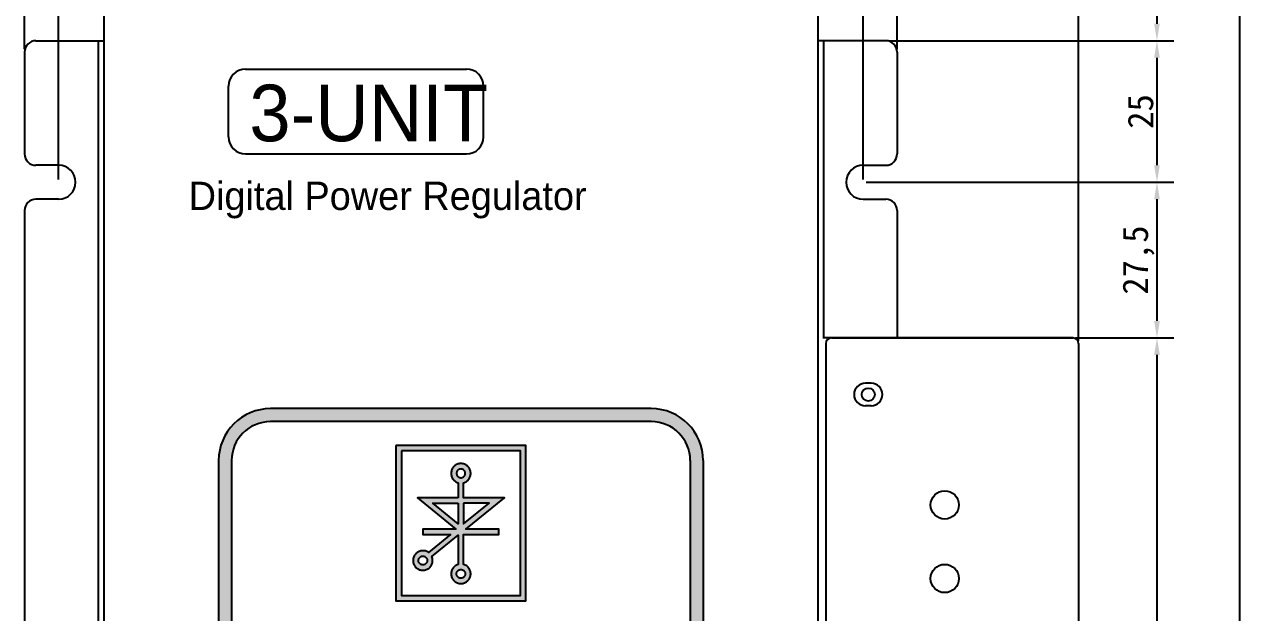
# Model space of a CAD drawing. Header units: millimetres. Extents: x 509 to 2769, y 363 to 1089.
# Drawn here: x 1972.2 to 2189.6, y 717.6 to 821.4 of the extents above; entities that cross this region are included whole.
import ezdxf

# ---------------------------------------------------------------- set-up
doc = ezdxf.new("R2010")
doc.units = ezdxf.units.MM
for name, color, linetype in [('CASE BRACKET', 7, 'Continuous'), ('CASE COVER', 7, 'Continuous'), ('PCB BODY', 7, 'Continuous'), ('PCB COVER', 7, 'Continuous')]:
    doc.layers.add(name, color=color, linetype=linetype)
doc.dimstyles.new('ISO-25', dxfattribs={"dimtxt": 4.5, "dimasz": 3, "dimexe": 3, "dimexo": 0.5, "dimtad": 1, "dimtxsty": 'Standard', "dimcen": 2.5, "dimclrd": 6, "dimclre": 6, "dimclrt": 1, "dimadec": 0, "dimazin": 0, "dimtfac": 1, "dimtmove": 0, "dimatfit": 3, "dimfxl": 3, "dimarcsym": 0})

# ---------------------------------------------------------------- blocks, each defined once
blk = doc.blocks.new('*D19')
at = {"color": 6, "lineweight": -2, "transparency": 16777216}
for p, q in [((2112.75, 858.55), (2189.65, 858.55)), ((2186.65, 855.55), (2186.65, 531.55)), ((2124.75, 528.55), (2189.65, 528.55))]:
    blk.add_line(p, q, dxfattribs=at)
at = {"color": 6, "transparency": 16777216}
for points in [[(2186.15, 855.55), (2187.15, 855.55), (2186.65, 858.55)], [(2186.15, 531.55), (2187.15, 531.55), (2186.65, 528.55)]]:
    blk.add_solid(points, dxfattribs=at)
at = {"layer": 'Defpoints', "color": 0, "transparency": 16777216}
for p in [(2112.25, 858.55), (2124.25, 528.55), (2186.65, 528.55)]:
    blk.add_point(p, dxfattribs=at)
at = {"color": 1, "transparency": 16777216, "insert": (2183.77, 693.55), "char_height": 4.5, "attachment_point": 5, "rotation": 90}
blk.add_mtext('330', dxfattribs=at)
blk = doc.blocks.new('*D20')
at = {"color": 6, "lineweight": -2, "transparency": 16777216}
for p, q in [((2112.75, 858.55), (2175.1, 858.55)), ((2172.1, 855.55), (2172.1, 821.55)), ((2124.75, 818.55), (2175.1, 818.55))]:
    blk.add_line(p, q, dxfattribs=at)
at = {"color": 6, "transparency": 16777216}
for points in [[(2171.6, 855.55), (2172.6, 855.55), (2172.1, 858.55)], [(2171.6, 821.55), (2172.6, 821.55), (2172.1, 818.55)]]:
    blk.add_solid(points, dxfattribs=at)
at = {"layer": 'Defpoints', "color": 0, "transparency": 16777216}
for p in [(2112.25, 858.55), (2124.25, 818.55), (2172.1, 818.55)]:
    blk.add_point(p, dxfattribs=at)
at = {"color": 1, "transparency": 16777216, "insert": (2169.22, 838.55), "char_height": 4.5, "attachment_point": 5, "rotation": 90}
blk.add_mtext('40', dxfattribs=at)
blk = doc.blocks.new('*D21')
at = {"color": 6, "lineweight": -2, "transparency": 16777216}
for p, q in [((2124.75, 818.55), (2175.1, 818.55)), ((2172.1, 815.55), (2172.1, 796.55)), ((2120.75, 793.55), (2175.1, 793.55))]:
    blk.add_line(p, q, dxfattribs=at)
at = {"color": 6, "transparency": 16777216}
for points in [[(2171.6, 815.55), (2172.6, 815.55), (2172.1, 818.55)], [(2171.6, 796.55), (2172.6, 796.55), (2172.1, 793.55)]]:
    blk.add_solid(points, dxfattribs=at)
at = {"layer": 'Defpoints', "color": 0, "transparency": 16777216}
for p in [(2124.25, 818.55), (2120.25, 793.55), (2172.1, 793.55)]:
    blk.add_point(p, dxfattribs=at)
at = {"color": 1, "transparency": 16777216, "insert": (2169.22, 806.05), "char_height": 4.5, "attachment_point": 5, "rotation": 90}
blk.add_mtext('25', dxfattribs=at)
blk = doc.blocks.new('*D22')
at = {"color": 6, "lineweight": -2, "transparency": 16777216}
for p, q in [((2120.75, 793.55), (2175.1, 793.55)), ((2172.1, 790.55), (2172.1, 769.05)), ((2157.75, 766.05), (2175.1, 766.05))]:
    blk.add_line(p, q, dxfattribs=at)
at = {"color": 6, "transparency": 16777216}
for points in [[(2171.6, 790.55), (2172.6, 790.55), (2172.1, 793.55)], [(2171.6, 769.05), (2172.6, 769.05), (2172.1, 766.05)]]:
    blk.add_solid(points, dxfattribs=at)
at = {"layer": 'Defpoints', "color": 0, "transparency": 16777216}
for p in [(2120.25, 793.55), (2157.25, 766.05), (2172.1, 766.05)]:
    blk.add_point(p, dxfattribs=at)
at = {"color": 1, "transparency": 16777216, "insert": (2168.85, 779.8), "char_height": 4.5, "attachment_point": 5, "rotation": 90}
blk.add_mtext('27,5', dxfattribs=at)
blk = doc.blocks.new('*D23')
at = {"color": 6, "lineweight": -2, "transparency": 16777216}
for p, q in [((2157.75, 766.05), (2175.1, 766.05)), ((2172.1, 763.05), (2172.1, 584.05)), ((2157.75, 581.05), (2175.1, 581.05))]:
    blk.add_line(p, q, dxfattribs=at)
at = {"color": 6, "transparency": 16777216}
for points in [[(2171.6, 763.05), (2172.6, 763.05), (2172.1, 766.05)], [(2171.6, 584.05), (2172.6, 584.05), (2172.1, 581.05)]]:
    blk.add_solid(points, dxfattribs=at)
at = {"layer": 'Defpoints', "color": 0, "transparency": 16777216}
for p in [(2157.25, 766.05), (2157.25, 581.05), (2172.1, 581.05)]:
    blk.add_point(p, dxfattribs=at)
at = {"color": 1, "transparency": 16777216, "insert": (2169.22, 673.55), "char_height": 4.5, "attachment_point": 5, "rotation": 90}
blk.add_mtext('185', dxfattribs=at)
blk = doc.blocks.new('*D27')
at = {"color": 6, "lineweight": -2, "transparency": 16777216}
for p, q in [((1978.25, 794.05), (1978.25, 889.78)), ((2120.25, 794.05), (2120.25, 889.78)), ((1981.25, 886.78), (2117.25, 886.78))]:
    blk.add_line(p, q, dxfattribs=at)
at = {"color": 6, "transparency": 16777216}
for points in [[(1981.25, 887.28), (1981.25, 886.28), (1978.25, 886.78)], [(2117.25, 887.28), (2117.25, 886.28), (2120.25, 886.78)]]:
    blk.add_solid(points, dxfattribs=at)
at = {"layer": 'Defpoints', "color": 0, "transparency": 16777216}
for p in [(2120.25, 886.78), (1978.25, 793.55), (2120.25, 793.55)]:
    blk.add_point(p, dxfattribs=at)
at = {"color": 1, "transparency": 16777216, "insert": (2049.25, 889.65), "char_height": 4.5, "attachment_point": 5}
blk.add_mtext('142', dxfattribs=at)
blk = doc.blocks.new('*D28')
at = {"color": 6, "lineweight": -2, "transparency": 16777216}
for p, q in [((1972.25, 817.05), (1972.25, 901.71)), ((2126.25, 817.05), (2126.25, 901.71)), ((1975.25, 898.71), (2123.25, 898.71))]:
    blk.add_line(p, q, dxfattribs=at)
at = {"color": 6, "transparency": 16777216}
for points in [[(1975.25, 899.21), (1975.25, 898.21), (1972.25, 898.71)], [(2123.25, 899.21), (2123.25, 898.21), (2126.25, 898.71)]]:
    blk.add_solid(points, dxfattribs=at)
at = {"layer": 'Defpoints', "color": 0, "transparency": 16777216}
for p in [(2126.25, 898.71), (1972.25, 816.55), (2126.25, 816.55)]:
    blk.add_point(p, dxfattribs=at)
at = {"color": 1, "transparency": 16777216, "insert": (2049.25, 901.59), "char_height": 4.5, "attachment_point": 5}
blk.add_mtext('154', dxfattribs=at)
blk = doc.blocks.new('*D29')
at = {"color": 6, "lineweight": -2, "transparency": 16777216}
for p, q in [((1972.25, 902.21), (1972.25, 914.61)), ((2158.25, 765.55), (2158.25, 914.61)), ((1975.25, 911.61), (2155.25, 911.61))]:
    blk.add_line(p, q, dxfattribs=at)
at = {"color": 6, "transparency": 16777216}
for points in [[(1975.25, 912.11), (1975.25, 911.11), (1972.25, 911.61)], [(2155.25, 912.11), (2155.25, 911.11), (2158.25, 911.61)]]:
    blk.add_solid(points, dxfattribs=at)
at = {"layer": 'Defpoints', "color": 0, "transparency": 16777216}
for p in [(2158.25, 911.61), (1972.25, 901.71), (2158.25, 765.05)]:
    blk.add_point(p, dxfattribs=at)
at = {"color": 1, "transparency": 16777216, "insert": (2065.25, 914.49), "char_height": 4.5, "attachment_point": 5}
blk.add_mtext('186', dxfattribs=at)

msp = doc.modelspace()

# ---------------------------------------------------------------- hatches: boundary and pattern name
h = msp.add_hatch(color=256)
h.set_gradient(color1=(255, 255, 255), one_color=1, tint=1)
h.paths.add_polyline_path([(2092.01, 744.386, 0.4142136), (2082.847, 753.549), (2015.648, 753.549, 0.4142136), (2006.484, 744.386), (2006.484, 594.714, 0.4142136), (2015.648, 585.55), (2082.847, 585.55, 0.4142136), (2092.01, 594.714)])
h.paths.add_polyline_path([(2089.719, 594.714, -0.4142136), (2082.847, 587.841), (2015.648, 587.841, -0.4142136), (2008.775, 594.714), (2008.775, 744.386, -0.4142136), (2015.648, 751.259), (2082.847, 751.259, -0.4142136), (2089.719, 744.386)], flags=16)
h = msp.add_hatch(color=256)
h.dxf.hatch_style = 1
h.set_gradient(color1=(255, 255, 255), tint=1)
h.paths.add_polyline_path([(2037.789, 747.057), (2037.789, 719.569), (2060.705, 719.569), (2060.705, 747.057)])
h.paths.add_polyline_path([(2038.749, 746.098), (2038.749, 720.528), (2059.745, 720.528), (2059.745, 746.098)], flags=16)
h.paths.add_polyline_path([(2049.727, 737.803), (2056.925, 737.803), (2050.133, 732.285), (2055.965, 732.285), (2055.965, 731.325), (2049.727, 731.325), (2049.727, 726.029), (2050.494, 725.77), (2051.127, 724.442), (2050.601, 723.07), (2049.247, 722.483), (2047.893, 723.07), (2047.367, 724.442), (2048, 725.77), (2048.767, 726.029), (2048.767, 731.175), (2044.124, 727.402), (2044.406, 726.643), (2043.775, 725.314), (2042.377, 724.857), (2041.069, 725.538), (2040.67, 726.959), (2041.404, 728.233), (2042.833, 728.578), (2043.518, 728.147), (2047.43, 731.325), (2042.529, 731.325), (2042.529, 732.285), (2048.361, 732.285), (2041.57, 737.803), (2048.767, 737.803), (2048.767, 740.459), (2048, 740.719), (2047.367, 742.046), (2047.893, 743.419), (2049.247, 744.005), (2050.601, 743.419), (2051.127, 742.046), (2050.494, 740.719), (2049.727, 740.459)], flags=0)
h.paths.add_polyline_path([(2050.166, 741.638), (2048.857, 741.159), (2048.251, 742.417), (2049.445, 743.142), (2050.282, 742.022), (2049.247, 741.082), (2048.212, 742.022), (2049.049, 743.142), (2050.244, 742.417), (2049.638, 741.159), (2048.328, 741.638), (2048.675, 742.987), (2050.051, 742.777), (2049.981, 741.388), (2048.591, 741.318), (2048.381, 742.694), (2049.73, 743.04), (2050.21, 741.731), (2048.952, 741.125), (2048.227, 742.319), (2049.346, 743.157), (2050.287, 742.122), (2049.346, 741.086), (2048.227, 741.924), (2048.952, 743.118), (2050.21, 742.512), (2049.73, 741.203), (2048.381, 741.549), (2048.591, 742.925), (2049.981, 742.855), (2050.051, 741.466), (2048.675, 741.256), (2048.328, 742.605), (2049.638, 743.084), (2050.244, 741.826), (2049.049, 741.101), (2048.212, 742.221), (2049.247, 743.161), (2050.282, 742.221), (2049.445, 741.101), (2048.251, 741.826), (2048.857, 743.084), (2050.166, 742.605), (2049.819, 741.256), (2048.444, 741.466), (2048.514, 742.855), (2049.903, 742.925), (2050.113, 741.549), (2048.764, 741.203), (2048.285, 742.512), (2049.542, 743.118), (2050.268, 741.924), (2049.148, 741.086), (2048.207, 742.122), (2049.148, 743.157), (2050.268, 742.319), (2049.542, 741.125), (2048.285, 741.731), (2048.764, 743.04), (2050.113, 742.694), (2049.903, 741.318), (2048.514, 741.388), (2048.444, 742.777), (2049.819, 742.987)], flags=0)
h.paths.add_polyline_path([(2054.222, 736.843), (2049.727, 733.191), (2049.727, 736.843)], flags=0)
h.paths.add_polyline_path([(2048.767, 736.843), (2048.767, 733.191), (2044.273, 736.843)], flags=0)
h.paths.add_polyline_path([(2043.524, 727.03), (2042.93, 725.767), (2041.614, 726.236), (2041.955, 727.592), (2043.338, 727.382), (2043.261, 725.985), (2041.863, 725.929), (2041.673, 727.313), (2043.032, 727.636), (2043.485, 726.318), (2042.22, 725.736), (2041.515, 726.936), (2042.638, 727.758), (2043.568, 726.724), (2042.633, 725.693), (2041.513, 726.522), (2042.227, 727.72), (2043.49, 727.125), (2043.021, 725.809), (2041.665, 726.15), (2041.875, 727.533), (2043.272, 727.456), (2043.328, 726.059), (2041.944, 725.869), (2041.621, 727.227), (2042.939, 727.681), (2043.521, 726.415), (2042.321, 725.71), (2041.499, 726.833), (2042.533, 727.763), (2043.564, 726.828), (2042.735, 725.708), (2041.537, 726.422), (2042.132, 727.686), (2043.448, 727.216), (2043.107, 725.86), (2041.724, 726.07), (2041.801, 727.467), (2043.198, 727.523), (2043.388, 726.139), (2042.03, 725.816), (2041.576, 727.135), (2042.842, 727.716), (2043.547, 726.516), (2042.424, 725.694), (2041.494, 726.728), (2042.429, 727.759), (2043.549, 726.931), (2042.835, 725.733), (2041.571, 726.327), (2042.041, 727.643), (2043.397, 727.302), (2043.187, 725.919), (2041.79, 725.996), (2041.734, 727.394), (2043.118, 727.584), (2043.441, 726.225), (2042.122, 725.772), (2041.541, 727.037), (2042.741, 727.742), (2043.563, 726.619), (2042.529, 725.689), (2041.498, 726.624), (2042.326, 727.744)], flags=0)
h.paths.add_polyline_path([(2050.287, 724.367), (2049.346, 723.332), (2048.227, 724.169), (2048.952, 725.364), (2050.21, 724.758), (2049.73, 723.448), (2048.381, 723.795), (2048.591, 725.171), (2049.981, 725.101), (2050.051, 723.711), (2048.675, 723.501), (2048.328, 724.85), (2049.638, 725.33), (2050.244, 724.072), (2049.049, 723.347), (2048.212, 724.466), (2049.247, 725.407), (2050.282, 724.466), (2049.445, 723.347), (2048.251, 724.072), (2048.857, 725.33), (2050.166, 724.85), (2049.819, 723.501), (2048.444, 723.711), (2048.514, 725.101), (2049.903, 725.171), (2050.113, 723.795), (2048.764, 723.448), (2048.285, 724.758), (2049.542, 725.364), (2050.268, 724.169), (2049.148, 723.332), (2048.207, 724.367), (2049.148, 725.402), (2050.268, 724.565), (2049.542, 723.371), (2048.285, 723.977), (2048.764, 725.286), (2050.113, 724.939), (2049.903, 723.564), (2048.514, 723.634), (2048.444, 725.023), (2049.819, 725.233), (2050.166, 723.884), (2048.857, 723.405), (2048.251, 724.662), (2049.445, 725.388), (2050.282, 724.268), (2049.247, 723.327), (2048.212, 724.268), (2049.049, 725.388), (2050.244, 724.662), (2049.638, 723.405), (2048.328, 723.884), (2048.675, 725.233), (2050.051, 725.023), (2049.981, 723.634), (2048.591, 723.564), (2048.381, 724.939), (2049.73, 725.286), (2050.21, 723.977), (2048.952, 723.371), (2048.227, 724.565), (2049.346, 725.402)], flags=0)
h = msp.add_hatch(color=256)
h.dxf.hatch_style = 1
h.paths.add_polyline_path([(2050.133, 732.285), (2056.925, 737.803), (2049.727, 737.803), (2049.727, 740.459), (2049.879, 740.511), (2050.022, 740.574), (2050.158, 740.65), (2050.286, 740.737), (2050.404, 740.834), (2050.512, 740.94), (2050.611, 741.055), (2050.699, 741.178), (2050.775, 741.309), (2050.841, 741.445), (2050.894, 741.588), (2050.934, 741.735), (2050.962, 741.887), (2050.976, 742.041), (2050.976, 742.199), (2050.961, 742.358), (2050.932, 742.516), (2050.889, 742.668), (2050.833, 742.814), (2050.765, 742.953), (2050.685, 743.084), (2050.595, 743.207), (2050.494, 743.321), (2050.384, 743.426), (2050.265, 743.521), (2050.138, 743.605), (2050.004, 743.678), (2049.863, 743.739), (2049.716, 743.787), (2049.564, 743.823), (2049.408, 743.844), (2049.247, 743.852), (2049.087, 743.844), (2048.93, 743.823), (2048.778, 743.787), (2048.631, 743.739), (2048.491, 743.678), (2048.356, 743.605), (2048.229, 743.521), (2048.11, 743.426), (2048, 743.321), (2047.9, 743.207), (2047.809, 743.084), (2047.729, 742.953), (2047.661, 742.814), (2047.605, 742.668), (2047.563, 742.516), (2047.533, 742.358), (2047.519, 742.199), (2047.519, 742.041), (2047.533, 741.887), (2047.56, 741.735), (2047.601, 741.588), (2047.654, 741.445), (2047.719, 741.309), (2047.796, 741.178), (2047.884, 741.055), (2047.982, 740.94), (2048.091, 740.834), (2048.209, 740.737), (2048.336, 740.65), (2048.472, 740.574), (2048.616, 740.511), (2048.767, 740.459), (2048.767, 737.803), (2041.57, 737.803), (2048.361, 732.285), (2042.529, 732.285), (2042.529, 731.325), (2047.43, 731.325), (2043.518, 728.147), (2043.383, 728.232), (2043.243, 728.303), (2043.098, 728.361), (2042.951, 728.405), (2042.801, 728.436), (2042.65, 728.453), (2042.499, 728.457), (2042.348, 728.447), (2042.198, 728.425), (2042.051, 728.389), (2041.907, 728.341), (2041.767, 728.279), (2041.632, 728.205), (2041.503, 728.118), (2041.381, 728.019), (2041.266, 727.907), (2041.162, 727.785), (2041.071, 727.656), (2040.993, 727.52), (2040.929, 727.38), (2040.877, 727.235), (2040.839, 727.088), (2040.814, 726.937), (2040.802, 726.786), (2040.803, 726.634), (2040.818, 726.482), (2040.846, 726.332), (2040.887, 726.184), (2040.942, 726.04), (2041.011, 725.899), (2041.093, 725.764), (2041.188, 725.635), (2041.295, 725.515), (2041.41, 725.407), (2041.534, 725.312), (2041.664, 725.228), (2041.8, 725.158), (2041.941, 725.099), (2042.087, 725.054), (2042.235, 725.021), (2042.386, 725.002), (2042.538, 724.996), (2042.691, 725.003), (2042.843, 725.024), (2042.993, 725.059), (2043.142, 725.107), (2043.287, 725.17), (2043.428, 725.247), (2043.561, 725.336), (2043.683, 725.435), (2043.794, 725.544), (2043.895, 725.66), (2043.983, 725.785), (2044.06, 725.916), (2044.125, 726.053), (2044.178, 726.194), (2044.218, 726.34), (2044.245, 726.489), (2044.26, 726.641), (2044.26, 726.793), (2044.247, 726.947), (2044.22, 727.1), (2044.179, 727.252), (2044.124, 727.402), (2048.767, 731.175), (2048.767, 726.029), (2048.616, 725.978), (2048.472, 725.914), (2048.336, 725.839), (2048.209, 725.752), (2048.091, 725.655), (2047.982, 725.549), (2047.884, 725.433), (2047.796, 725.31), (2047.719, 725.18), (2047.654, 725.043), (2047.601, 724.901), (2047.56, 724.754), (2047.533, 724.602), (2047.519, 724.447), (2047.519, 724.29), (2047.533, 724.131), (2047.563, 723.973), (2047.605, 723.821), (2047.661, 723.675), (2047.729, 723.536), (2047.809, 723.405), (2047.9, 723.282), (2048, 723.168), (2048.11, 723.063), (2048.229, 722.968), (2048.356, 722.884), (2048.491, 722.811), (2048.631, 722.75), (2048.778, 722.702), (2048.93, 722.666), (2049.087, 722.644), (2049.247, 722.637), (2049.408, 722.644), (2049.564, 722.666), (2049.716, 722.702), (2049.863, 722.75), (2050.004, 722.811), (2050.138, 722.884), (2050.265, 722.968), (2050.384, 723.063), (2050.494, 723.168), (2050.595, 723.282), (2050.685, 723.405), (2050.765, 723.536), (2050.833, 723.675), (2050.889, 723.821), (2050.932, 723.973), (2050.961, 724.131), (2050.976, 724.29), (2050.976, 724.447), (2050.962, 724.602), (2050.934, 724.754), (2050.894, 724.901), (2050.841, 725.043), (2050.775, 725.18), (2050.699, 725.31), (2050.611, 725.433), (2050.512, 725.549), (2050.404, 725.655), (2050.286, 725.752), (2050.158, 725.839), (2050.022, 725.914), (2049.879, 725.978), (2049.727, 726.029), (2049.727, 731.325), (2055.965, 731.325), (2055.965, 732.285)])
h.paths.add_polyline_path([(2049.727, 733.191), (2049.727, 736.843), (2054.222, 736.843)], flags=16)
h.paths.add_polyline_path([(2048.767, 733.191), (2044.273, 736.843), (2048.767, 736.843)], flags=16)
h.paths.add_polyline_path([(2049.247, 725.138), (2049.326, 725.134), (2049.402, 725.122), (2049.476, 725.103), (2049.547, 725.077), (2049.614, 725.045), (2049.678, 725.006), (2049.737, 724.962), (2049.792, 724.912), (2049.842, 724.857), (2049.886, 724.798), (2049.925, 724.734), (2049.957, 724.667), (2049.983, 724.596), (2050.002, 724.522), (2050.014, 724.446), (2050.018, 724.367), (2050.014, 724.288), (2050.002, 724.212), (2049.983, 724.138), (2049.957, 724.067), (2049.925, 724), (2049.886, 723.936), (2049.842, 723.877), (2049.792, 723.822), (2049.737, 723.773), (2049.678, 723.728), (2049.614, 723.69), (2049.547, 723.657), (2049.476, 723.631), (2049.402, 723.612), (2049.326, 723.601), (2049.247, 723.597), (2049.168, 723.601), (2049.092, 723.612), (2049.018, 723.631), (2048.947, 723.657), (2048.88, 723.69), (2048.816, 723.728), (2048.757, 723.773), (2048.702, 723.822), (2048.653, 723.877), (2048.608, 723.936), (2048.57, 724), (2048.537, 724.067), (2048.511, 724.138), (2048.492, 724.212), (2048.481, 724.288), (2048.477, 724.367), (2048.481, 724.446), (2048.492, 724.522), (2048.511, 724.596), (2048.537, 724.667), (2048.57, 724.734), (2048.608, 724.798), (2048.653, 724.857), (2048.702, 724.912), (2048.757, 724.962), (2048.816, 725.006), (2048.88, 725.045), (2048.947, 725.077), (2049.018, 725.103), (2049.092, 725.122), (2049.168, 725.134)], flags=16)
h.paths.add_polyline_path([(2043.129, 727.212), (2043.175, 727.148), (2043.215, 727.082), (2043.246, 727.012), (2043.271, 726.941), (2043.288, 726.868), (2043.298, 726.795), (2043.301, 726.721), (2043.297, 726.647), (2043.286, 726.574), (2043.268, 726.502), (2043.243, 726.432), (2043.211, 726.364), (2043.173, 726.3), (2043.127, 726.238), (2043.075, 726.181), (2043.017, 726.128), (2042.953, 726.082), (2042.886, 726.042), (2042.817, 726.011), (2042.746, 725.986), (2042.673, 725.969), (2042.599, 725.959), (2042.525, 725.956), (2042.452, 725.96), (2042.378, 725.971), (2042.307, 725.989), (2042.237, 726.014), (2042.169, 726.046), (2042.104, 726.084), (2042.043, 726.13), (2041.986, 726.182), (2041.933, 726.24), (2041.886, 726.304), (2041.847, 726.371), (2041.815, 726.44), (2041.791, 726.511), (2041.774, 726.584), (2041.763, 726.658), (2041.76, 726.732), (2041.765, 726.805), (2041.776, 726.878), (2041.794, 726.95), (2041.819, 727.02), (2041.85, 727.088), (2041.889, 727.153), (2041.934, 727.214), (2041.986, 727.271), (2042.045, 727.324), (2042.109, 727.371), (2042.175, 727.41), (2042.245, 727.442), (2042.316, 727.466), (2042.389, 727.483), (2042.462, 727.494), (2042.536, 727.497), (2042.61, 727.492), (2042.683, 727.481), (2042.755, 727.463), (2042.825, 727.438), (2042.893, 727.407), (2042.957, 727.368), (2043.019, 727.323), (2043.076, 727.271)], flags=16)
h.paths.add_polyline_path([(2049.247, 741.351), (2049.168, 741.355), (2049.092, 741.367), (2049.018, 741.386), (2048.947, 741.412), (2048.88, 741.444), (2048.816, 741.483), (2048.757, 741.527), (2048.702, 741.577), (2048.653, 741.631), (2048.608, 741.691), (2048.57, 741.754), (2048.537, 741.822), (2048.511, 741.892), (2048.492, 741.966), (2048.481, 742.043), (2048.477, 742.122), (2048.481, 742.2), (2048.492, 742.277), (2048.511, 742.351), (2048.537, 742.421), (2048.57, 742.489), (2048.608, 742.552), (2048.653, 742.612), (2048.702, 742.666), (2048.757, 742.716), (2048.816, 742.76), (2048.88, 742.799), (2048.947, 742.831), (2049.018, 742.857), (2049.092, 742.876), (2049.168, 742.888), (2049.247, 742.892), (2049.326, 742.888), (2049.402, 742.876), (2049.476, 742.857), (2049.547, 742.831), (2049.614, 742.799), (2049.678, 742.76), (2049.737, 742.716), (2049.792, 742.666), (2049.842, 742.612), (2049.886, 742.552), (2049.925, 742.489), (2049.957, 742.421), (2049.983, 742.351), (2050.002, 742.277), (2050.014, 742.2), (2050.018, 742.122), (2050.014, 742.043), (2050.002, 741.966), (2049.983, 741.892), (2049.957, 741.822), (2049.925, 741.754), (2049.886, 741.691), (2049.842, 741.631), (2049.792, 741.577), (2049.737, 741.527), (2049.678, 741.483), (2049.614, 741.444), (2049.547, 741.412), (2049.476, 741.386), (2049.402, 741.367), (2049.326, 741.355)], flags=16)

# ---------------------------------------------------------------- linework, layer by layer
for p, q in [((2011.247, 813.549), (2050.247, 813.549)), ((2008.247, 801.549), (2008.247, 810.549)), ((2053.247, 801.549), (2053.247, 810.549)), ((2011.247, 798.549), (2050.247, 798.549)), ((2006.484, 744.386), (2006.484, 594.714)), ((2008.775, 744.386), (2008.775, 594.714)), ((2089.719, 744.386), (2089.719, 594.714)), ((2092.01, 744.386), (2092.01, 594.714))]:
    msp.add_line(p, q)
at = {"ltscale": 10}
for p, q in [((2082.847, 753.549), (2015.648, 753.549)), ((2082.847, 751.259), (2015.648, 751.259))]:
    msp.add_line(p, q, dxfattribs=at)
for points in [[(2037.789, 747.057), (2037.789, 719.569), (2060.705, 719.569), (2060.705, 747.057), (2037.789, 747.057)], [(2038.749, 746.098), (2038.749, 720.528), (2059.745, 720.528), (2059.745, 746.098), (2038.749, 746.098)], [(2050.018, 742.122), (2050.014, 742.2), (2050.002, 742.277), (2049.983, 742.351), (2049.957, 742.421), (2049.925, 742.489), (2049.886, 742.552), (2049.842, 742.612), (2049.792, 742.666), (2049.737, 742.716), (2049.678, 742.76), (2049.614, 742.799), (2049.547, 742.831), (2049.476, 742.857), (2049.402, 742.876), (2049.326, 742.888), (2049.247, 742.892), (2049.168, 742.888), (2049.092, 742.876), (2049.018, 742.857), (2048.947, 742.831), (2048.88, 742.799), (2048.816, 742.76), (2048.757, 742.716), (2048.702, 742.666), (2048.653, 742.612), (2048.608, 742.552), (2048.57, 742.489), (2048.537, 742.421), (2048.511, 742.351), (2048.492, 742.277), (2048.481, 742.2), (2048.477, 742.122), (2048.481, 742.043), (2048.492, 741.966), (2048.511, 741.892), (2048.537, 741.822), (2048.57, 741.754), (2048.608, 741.691), (2048.653, 741.631), (2048.702, 741.577), (2048.757, 741.527), (2048.816, 741.483), (2048.88, 741.444), (2048.947, 741.412), (2049.018, 741.386), (2049.092, 741.367), (2049.168, 741.355), (2049.247, 741.351), (2049.326, 741.355), (2049.402, 741.367), (2049.476, 741.386), (2049.547, 741.412), (2049.614, 741.444), (2049.678, 741.483), (2049.737, 741.527), (2049.792, 741.577), (2049.842, 741.631), (2049.886, 741.691), (2049.925, 741.754), (2049.957, 741.822), (2049.983, 741.892), (2050.002, 741.966), (2050.014, 742.043), (2050.018, 742.122)], [(2049.727, 736.843), (2049.727, 733.191), (2054.222, 736.843), (2049.727, 736.843)], [(2043.017, 726.128), (2042.953, 726.082), (2042.886, 726.042), (2042.817, 726.011), (2042.746, 725.986), (2042.673, 725.969), (2042.599, 725.959), (2042.525, 725.956), (2042.452, 725.96), (2042.378, 725.971), (2042.307, 725.989), (2042.237, 726.014), (2042.169, 726.046), (2042.104, 726.084), (2042.043, 726.13), (2041.986, 726.182), (2041.933, 726.24), (2041.886, 726.304), (2041.847, 726.371), (2041.815, 726.44), (2041.791, 726.511), (2041.774, 726.584), (2041.763, 726.658), (2041.76, 726.732), (2041.765, 726.805), (2041.776, 726.878), (2041.794, 726.95), (2041.819, 727.02), (2041.85, 727.088), (2041.889, 727.153), (2041.934, 727.214), (2041.986, 727.271), (2042.045, 727.324), (2042.109, 727.371), (2042.175, 727.41), (2042.245, 727.442), (2042.316, 727.466), (2042.389, 727.483), (2042.462, 727.494), (2042.536, 727.497), (2042.61, 727.492), (2042.683, 727.481), (2042.755, 727.463), (2042.825, 727.438), (2042.893, 727.407), (2042.957, 727.368), (2043.019, 727.323), (2043.076, 727.271), (2043.129, 727.212), (2043.175, 727.148), (2043.215, 727.082), (2043.246, 727.012), (2043.271, 726.941), (2043.288, 726.868), (2043.298, 726.795), (2043.301, 726.721), (2043.297, 726.647), (2043.286, 726.574), (2043.268, 726.502), (2043.243, 726.432), (2043.211, 726.364), (2043.173, 726.3), (2043.127, 726.238), (2043.075, 726.181), (2043.017, 726.128)], [(2050.018, 724.367), (2050.014, 724.288), (2050.002, 724.212), (2049.983, 724.138), (2049.957, 724.067), (2049.925, 724), (2049.886, 723.936), (2049.842, 723.877), (2049.792, 723.822), (2049.737, 723.773), (2049.678, 723.728), (2049.614, 723.69), (2049.547, 723.657), (2049.476, 723.631), (2049.402, 723.612), (2049.326, 723.601), (2049.247, 723.597), (2049.168, 723.601), (2049.092, 723.612), (2049.018, 723.631), (2048.947, 723.657), (2048.88, 723.69), (2048.816, 723.728), (2048.757, 723.773), (2048.702, 723.822), (2048.653, 723.877), (2048.608, 723.936), (2048.57, 724), (2048.537, 724.067), (2048.511, 724.138), (2048.492, 724.212), (2048.481, 724.288), (2048.477, 724.367), (2048.481, 724.446), (2048.492, 724.522), (2048.511, 724.596), (2048.537, 724.667), (2048.57, 724.734), (2048.608, 724.798), (2048.653, 724.857), (2048.702, 724.912), (2048.757, 724.962), (2048.816, 725.006), (2048.88, 725.045), (2048.947, 725.077), (2049.018, 725.103), (2049.092, 725.122), (2049.168, 725.134), (2049.247, 725.138), (2049.326, 725.134), (2049.402, 725.122), (2049.476, 725.103), (2049.547, 725.077), (2049.614, 725.045), (2049.678, 725.006), (2049.737, 724.962), (2049.792, 724.912), (2049.842, 724.857), (2049.886, 724.798), (2049.925, 724.734), (2049.957, 724.667), (2049.983, 724.596), (2050.002, 724.522), (2050.014, 724.446), (2050.018, 724.367)]]:
    msp.add_lwpolyline(points)
for points in [[(2048.767, 737.803), (2041.57, 737.803), (2048.361, 732.285), (2042.529, 732.285), (2042.529, 731.325), (2047.43, 731.325), (2043.518, 728.147), (2043.383, 728.232), (2043.243, 728.303), (2043.098, 728.361), (2042.951, 728.405), (2042.801, 728.436), (2042.65, 728.453), (2042.499, 728.457), (2042.348, 728.447), (2042.198, 728.425), (2042.051, 728.389), (2041.907, 728.341), (2041.767, 728.279), (2041.632, 728.205), (2041.503, 728.118), (2041.381, 728.019), (2041.266, 727.907), (2041.162, 727.785), (2041.071, 727.656), (2040.993, 727.52), (2040.929, 727.38), (2040.877, 727.235), (2040.839, 727.088), (2040.814, 726.937), (2040.802, 726.786), (2040.803, 726.634), (2040.818, 726.482), (2040.846, 726.332), (2040.887, 726.184), (2040.942, 726.04), (2041.011, 725.899), (2041.093, 725.764), (2041.188, 725.635), (2041.295, 725.515), (2041.41, 725.407), (2041.534, 725.312), (2041.664, 725.228), (2041.8, 725.158), (2041.941, 725.099), (2042.087, 725.054), (2042.235, 725.021), (2042.386, 725.002), (2042.538, 724.996), (2042.691, 725.003), (2042.843, 725.024), (2042.993, 725.059), (2043.142, 725.107), (2043.287, 725.17), (2043.428, 725.247), (2043.561, 725.336), (2043.683, 725.435), (2043.794, 725.544), (2043.895, 725.66), (2043.983, 725.785), (2044.06, 725.916), (2044.125, 726.053), (2044.178, 726.194), (2044.218, 726.34), (2044.245, 726.489), (2044.26, 726.641), (2044.26, 726.793), (2044.247, 726.947), (2044.22, 727.1), (2044.179, 727.252), (2044.124, 727.402), (2048.767, 731.175), (2048.767, 726.029), (2048.616, 725.978), (2048.472, 725.914), (2048.336, 725.839), (2048.209, 725.752), (2048.091, 725.655), (2047.982, 725.549), (2047.884, 725.433), (2047.796, 725.31), (2047.719, 725.18), (2047.654, 725.043), (2047.601, 724.901), (2047.56, 724.754), (2047.533, 724.602), (2047.519, 724.447), (2047.519, 724.29), (2047.533, 724.131), (2047.563, 723.973), (2047.605, 723.821), (2047.661, 723.675), (2047.729, 723.536), (2047.809, 723.405), (2047.9, 723.282), (2048, 723.168), (2048.11, 723.063), (2048.229, 722.968), (2048.356, 722.884), (2048.491, 722.811), (2048.631, 722.75), (2048.778, 722.702), (2048.93, 722.666), (2049.087, 722.644), (2049.247, 722.637), (2049.408, 722.644), (2049.564, 722.666), (2049.716, 722.702), (2049.863, 722.75), (2050.004, 722.811), (2050.138, 722.884), (2050.265, 722.968), (2050.384, 723.063), (2050.494, 723.168), (2050.595, 723.282), (2050.685, 723.405), (2050.765, 723.536), (2050.833, 723.675), (2050.889, 723.821), (2050.932, 723.973), (2050.961, 724.131), (2050.976, 724.29), (2050.976, 724.447), (2050.962, 724.602), (2050.934, 724.754), (2050.894, 724.901), (2050.841, 725.043), (2050.775, 725.18), (2050.699, 725.31), (2050.611, 725.433), (2050.512, 725.549), (2050.404, 725.655), (2050.286, 725.752), (2050.158, 725.839), (2050.022, 725.914), (2049.879, 725.978), (2049.727, 726.029), (2049.727, 731.325), (2055.965, 731.325), (2055.965, 732.285), (2050.133, 732.285), (2056.925, 737.803), (2049.727, 737.803), (2049.727, 740.459), (2049.879, 740.511), (2050.022, 740.574), (2050.158, 740.65), (2050.286, 740.737), (2050.404, 740.834), (2050.512, 740.94), (2050.611, 741.055), (2050.699, 741.178), (2050.775, 741.309), (2050.841, 741.445), (2050.894, 741.588), (2050.934, 741.735), (2050.962, 741.887), (2050.976, 742.041), (2050.976, 742.199), (2050.961, 742.358), (2050.932, 742.516), (2050.889, 742.668), (2050.833, 742.814), (2050.765, 742.953), (2050.685, 743.084), (2050.595, 743.207), (2050.494, 743.321), (2050.384, 743.426), (2050.265, 743.521), (2050.138, 743.605), (2050.004, 743.678), (2049.863, 743.739), (2049.716, 743.787), (2049.564, 743.823), (2049.408, 743.844), (2049.247, 743.852), (2049.087, 743.844), (2048.93, 743.823), (2048.778, 743.787), (2048.631, 743.739), (2048.491, 743.678), (2048.356, 743.605), (2048.229, 743.521), (2048.11, 743.426), (2048, 743.321), (2047.9, 743.207), (2047.809, 743.084), (2047.729, 742.953), (2047.661, 742.814), (2047.605, 742.668), (2047.563, 742.516), (2047.533, 742.358), (2047.519, 742.199), (2047.519, 742.041), (2047.533, 741.887), (2047.56, 741.735), (2047.601, 741.588), (2047.654, 741.445), (2047.719, 741.309), (2047.796, 741.178), (2047.884, 741.055), (2047.982, 740.94), (2048.091, 740.834), (2048.209, 740.737), (2048.336, 740.65), (2048.472, 740.574), (2048.616, 740.511), (2048.767, 740.459), (2048.767, 737.803)], [(2048.767, 736.843), (2048.767, 733.191), (2044.273, 736.843), (2048.767, 736.843)]]:
    msp.add_lwpolyline(points, close=True)
for centre, radius, start, end in [((2011.247, 810.549), 3, 90, 180), ((2050.247, 810.549), 3, 0, 90), ((2011.247, 801.549), 3, 180, 270), ((2050.247, 801.549), 3, 270, 0), ((2015.648, 744.386), 9.164, 90, 180), ((2082.847, 744.386), 9.164, 0, 90), ((2015.648, 744.386), 6.873, 90, 180), ((2082.847, 744.386), 6.873, 0, 90)]:
    msp.add_arc(centre, radius, start, end)
at = {"layer": 'CASE BRACKET', "color": 0}
for p, q in [((1974.247, 818.547), (1986.247, 818.547)), ((1985.247, 818.547), (1985.247, 528.549)), ((2124.247, 818.547), (2112.247, 818.547)), ((2113.247, 818.547), (2113.247, 766.048)), ((1972.247, 816.547), (1972.247, 798.547)), ((2126.247, 816.547), (2126.247, 798.547)), ((1978.247, 796.547), (1974.247, 796.547)), ((2120.247, 796.547), (2124.247, 796.547)), ((1978.247, 790.547), (1974.247, 790.547)), ((2120.247, 790.547), (2124.247, 790.547)), ((1972.247, 788.547), (1972.247, 558.549)), ((2126.247, 788.547), (2126.247, 766.048))]:
    msp.add_line(p, q, dxfattribs=at)
for centre, radius, start, end in [((1974.247, 816.547), 2, 90, 180), ((2124.247, 816.547), 2, 0, 90), ((1974.247, 798.547), 2, 180, 270), ((2124.247, 798.547), 2, 270, 0), ((1978.247, 793.547), 3, 270, 90), ((2120.247, 793.547), 3, 90, 270), ((1974.247, 788.547), 2, 90, 180), ((2124.247, 788.547), 2, 0, 90)]:
    msp.add_arc(centre, radius, start, end, dxfattribs=at)
at = {"layer": 'CASE COVER', "color": 0}
for p, q in [((1986.247, 858.549), (1986.247, 528.549)), ((2112.247, 858.549), (2112.247, 528.549))]:
    msp.add_line(p, q, dxfattribs=at)
at = {"layer": 'PCB BODY', "color": 0}
msp.add_line((2157.245, 766.048), (2113.145, 766.048), dxfattribs=at)
msp.add_circle((2121.145, 756.048), 1.15, dxfattribs=at)
at = {"layer": 'PCB COVER', "color": 0}
for p, q in [((2114.645, 766.048), (2157.245, 766.048)), ((2121.645, 758.048), (2120.645, 758.048)), ((2121.645, 754.048), (2120.645, 754.048))]:
    msp.add_line(p, q, dxfattribs=at)
at = {"layer": 'PCB COVER', "color": 0, "ltscale": 10}
for p, q in [((2113.645, 765.048), (2113.645, 582.048)), ((2158.245, 765.048), (2158.245, 582.048))]:
    msp.add_line(p, q, dxfattribs=at)
at = {"layer": 'PCB COVER', "color": 0}
for centre in [(2134.645, 736.544), (2134.645, 723.544)]:
    msp.add_circle(centre, 2.5, dxfattribs=at)
at = {"layer": 'PCB COVER', "color": 0, "ltscale": 10}
for centre, start, end in [((2114.645, 765.048), 90, 180), ((2157.245, 765.048), 0, 90)]:
    msp.add_arc(centre, 1, start, end, dxfattribs=at)
at = {"layer": 'PCB COVER', "color": 0}
for centre, start, end in [((2120.645, 756.048), 90, 270), ((2121.645, 756.048), 270, 90)]:
    msp.add_arc(centre, 2, start, end, dxfattribs=at)

# ---------------------------------------------------------------- texts
at = {"insert": (2011.908, 810.788), "char_height": 10, "width": 39.10841, "attachment_point": 1}
msp.add_mtext('{\\fHYkanB|b0|i0|c129|p18;3-UNIT}', dxfattribs=at)
at = {"ltscale": 10, "insert": (2001.198, 793.648), "char_height": 5, "width": 116.8671, "attachment_point": 1}
msp.add_mtext('{\\fMagneto|b0|i0|c0|p82;Digital Power Regulator\\fMagneto|b0|i0|c129|p82; }', dxfattribs=at)

# ---------------------------------------------------------------- dimensions: what is measured, and where the dimension line sits
for base, p1, p2, picture, middle in [((2158.245, 911.614), (1972.247, 901.711), (2158.245, 765.048), '*D29', (2065.246, 914.489)), ((2126.247, 898.711), (1972.247, 816.547), (2126.247, 816.547), '*D28', (2049.247, 901.586)), ((2120.247, 886.777), (1978.247, 793.547), (2120.247, 793.547), '*D27', (2049.247, 889.652))]:
    dim = msp.add_linear_dim(base=base, p1=p1, p2=p2, dimstyle='ISO-25')
    dim.commit()
    dim.dimension.update_dxf_attribs({"geometry": picture, "text_midpoint": middle})
at = {"color": 7}
dim = msp.add_linear_dim(base=(2186.645, 528.549), p1=(2112.247, 858.549), p2=(2124.247, 528.549), angle=90, dimstyle='ISO-25', dxfattribs=at)
dim.commit()
dim.dimension.update_dxf_attribs({"geometry": '*D19', "text_midpoint": (2183.77, 693.549)})
dim = msp.add_linear_dim(base=(2172.098, 818.547), p1=(2112.247, 858.549), p2=(2124.247, 818.547), angle=90, dimstyle='ISO-25')
dim.commit()
dim.dimension.update_dxf_attribs({"geometry": '*D20', "text_midpoint": (2169.223, 838.548)})
for base, p1, p2, picture, middle in [((2172.098, 793.547), (2124.247, 818.547), (2120.247, 793.547), '*D21', (2169.223, 806.047)), ((2172.098, 766.048), (2120.247, 793.547), (2157.245, 766.048), '*D22', (2168.848, 779.798)), ((2172.098, 581.048), (2157.245, 766.048), (2157.245, 581.048), '*D23', (2169.223, 673.548))]:
    dim = msp.add_linear_dim(base=base, p1=p1, p2=p2, angle=90, dimstyle='ISO-25', override={"dimtmove": 1})
    dim.commit()
    dim.dimension.update_dxf_attribs({"geometry": picture, "text_midpoint": middle})

doc.saveas('drawing.dxf')
